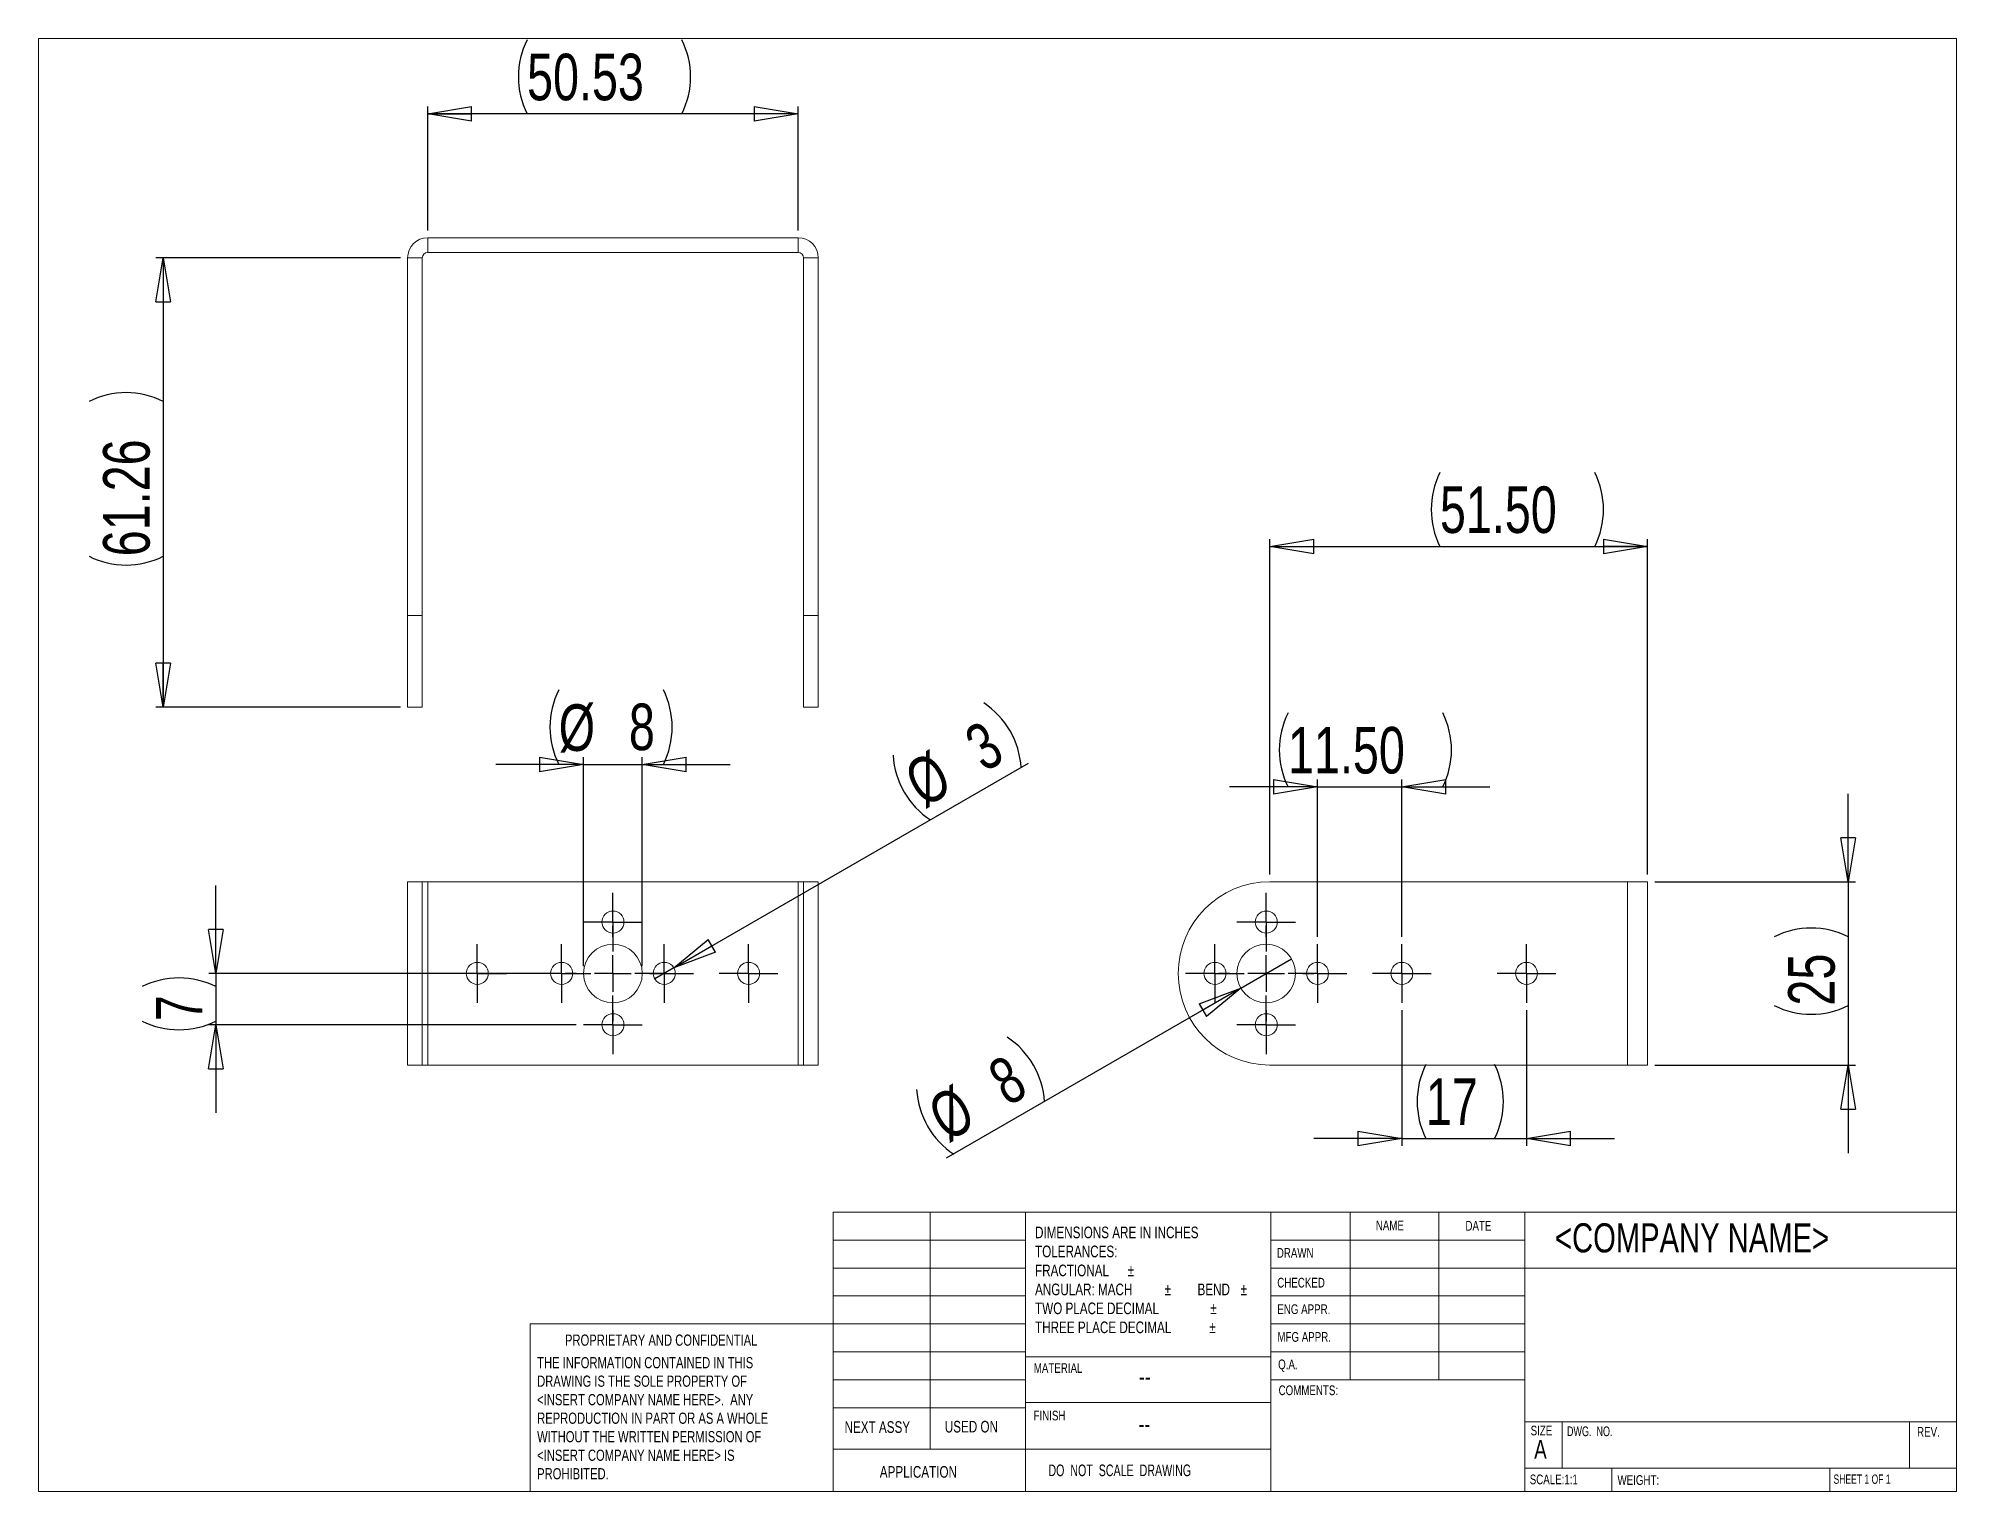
# Model space of a CAD drawing. Header units: millimetres. Extents: x 8 to 270, y 10 to 208.
import ezdxf

# ---------------------------------------------------------------- set-up
doc = ezdxf.new("R2010")
doc.units = ezdxf.units.MM
doc.layers.add('FORMAT', color=7, linetype='Continuous')
doc.styles.add('SLDTEXTSTYLE0', font='TXT', dxfattribs={"width": 0.75})
doc.styles.add('SLDTEXTSTYLE1', font='TXT', dxfattribs={"width": 0.694444})
doc.styles.add('SLDTEXTSTYLE2', font='TXT', dxfattribs={"width": 0.684783})
doc.styles.add('SLDTEXTSTYLE3', font='TXT', dxfattribs={"width": 0.6875})
doc.dimstyles.new('SLDDIMSTYLE0', dxfattribs={"dimtxt": 6.35, "dimasz": 5.9944, "dimexe": 0, "dimexo": 0.0625, "dimgap": 1.5875, "dimtad": 1, "dimrnd": 1e-09, "dimzin": 12, "dimdsep": 46, "dimtxsty": 'SLDTEXTSTYLE0', "dimblk1": 'CLOSED', "dimblk2": 'CLOSED', "dimsah": 1, "dimcen": 0.09, "dimadec": 0, "dimazin": 3, "dimtfac": 1, "dimtmove": 0, "dimatfit": 0, "dimldrblk": 'CLOSED', "dimfxl": 1, "dimfrac": 2, "dimtolj": 1, "dimtzin": 12, "dimarcsym": 0})
doc.dimstyles.new('SLDDIMSTYLE1', dxfattribs={"dimtxt": 6.35, "dimasz": 5.9944, "dimexe": 0, "dimexo": 0.0625, "dimgap": 1.5875, "dimtad": 1, "dimrnd": 1e-09, "dimzin": 12, "dimdsep": 46, "dimtxsty": 'SLDTEXTSTYLE0', "dimblk1": 'NONE', "dimblk2": 'CLOSED', "dimsah": 1, "dimcen": 0, "dimadec": 0, "dimazin": 3, "dimtfac": 1, "dimtmove": 0, "dimatfit": 3, "dimldrblk": 'NONE', "dimfxl": 1, "dimfrac": 2, "dimtolj": 1, "dimtzin": 12, "dimarcsym": 0})
doc.dimstyles.new('SLDDIMSTYLE2', dxfattribs={"dimtxt": 6.35, "dimasz": 5.9944, "dimexe": 0, "dimexo": 0.0625, "dimgap": 1.5875, "dimtad": 1, "dimrnd": 1e-09, "dimzin": 12, "dimdsep": 46, "dimtxsty": 'SLDTEXTSTYLE0', "dimblk1": 'CLOSED', "dimblk2": 'CLOSED', "dimsah": 1, "dimcen": 0.09, "dimadec": 0, "dimazin": 3, "dimtfac": 1, "dimtofl": 0, "dimtmove": 0, "dimatfit": 3, "dimldrblk": 'CLOSED', "dimfxl": 1, "dimfrac": 2, "dimtolj": 1, "dimtzin": 12, "dimarcsym": 0})
doc.dimstyles.new('SLDDIMSTYLE3', dxfattribs={"dimtxt": 6.35, "dimasz": 5.9944, "dimexe": 0, "dimexo": 0.0625, "dimgap": 1.5875, "dimtad": 1, "dimrnd": 1e-09, "dimzin": 4, "dimdsep": 46, "dimtxsty": 'SLDTEXTSTYLE0', "dimblk1": 'CLOSED', "dimblk2": 'CLOSED', "dimsah": 1, "dimcen": 0.09, "dimadec": 0, "dimazin": 1, "dimtfac": 1, "dimtmove": 0, "dimatfit": 0, "dimldrblk": 'CLOSED', "dimfxl": 1, "dimfrac": 2, "dimtolj": 1, "dimtzin": 12, "dimarcsym": 0})
doc.dimstyles.new('SLDDIMSTYLE4', dxfattribs={"dimtxt": 6.35, "dimasz": 5.9944, "dimexe": 0, "dimexo": 0.0625, "dimgap": 1.5875, "dimtad": 1, "dimrnd": 1e-09, "dimzin": 4, "dimdsep": 46, "dimtxsty": 'SLDTEXTSTYLE0', "dimblk1": 'CLOSED', "dimblk2": 'CLOSED', "dimsah": 1, "dimcen": 0.09, "dimadec": 0, "dimazin": 1, "dimtfac": 1, "dimtofl": 0, "dimtmove": 0, "dimatfit": 3, "dimldrblk": 'CLOSED', "dimfxl": 1, "dimfrac": 2, "dimtolj": 1, "dimtzin": 12, "dimarcsym": 0})

# ---------------------------------------------------------------- blocks, each defined once
blk = doc.blocks.new('SW_NOTE_0')
at = {"color": 0, "linetype": 'Continuous', "lineweight": 0, "attachment_point": 1, "style": 'SLDTEXTSTYLE0'}
for s, insert, char_height in [('DIMENSIONS ARE IN INCHES', (0, 2.05), 1.5875), ('TOLERANCES:', (0, -0.54), 1.5875), ('FRACTIONAL', (0, -3.13), 1.587), ('%%p', (12.64, -3.13), 1.587), ('ANGULAR: MACH', (0, -5.72), 1.5875), ('%%p', (17.67, -5.72), 1.587), ('BEND', (22.16, -5.72), 1.587), ('%%p', (28.03, -5.72), 1.587), ('TWO PLACE DECIMAL', (0, -8.3), 1.5875), ('%%p', (23.92, -8.3), 1.587), ('THREE PLACE DECIMAL', (0, -10.89), 1.5875), ('%%p', (23.78, -10.89), 1.587)]:
    blk.add_mtext(s, dxfattribs=dict(at, insert=insert, char_height=char_height))
blk = doc.blocks.new('SW_NOTE_1')
at = {"color": 0, "linetype": 'Continuous', "lineweight": 0, "char_height": 1.524, "attachment_point": 1, "style": 'SLDTEXTSTYLE0'}
for s, insert in [('THE INFORMATION CONTAINED IN THIS', (0, 1.96)), ('DRAWING IS THE SOLE PROPERTY OF', (0, -0.56)), ('<INSERT COMPANY NAME HERE>.  ANY', (0, -3.08)), ('REPRODUCTION IN PART OR AS A WHOLE', (0, -5.61)), ('WITHOUT THE WRITTEN PERMISSION OF', (0, -8.13)), ('<INSERT COMPANY NAME HERE> IS', (0, -10.66)), ('PROHIBITED.', (0, -13.18))]:
    blk.add_mtext(s, dxfattribs=dict(at, insert=insert))
blk = doc.blocks.new('_CLOSED')
at = {"color": 0, "linetype": 'ByBlock', "lineweight": -2}
for p, q in [((-1, 0.166667), (0, 0)), ((-1, 0.166667), (-1, -0.166667)), ((0, 0), (-1, -0.166667)), ((0, 0), (-1, 0))]:
    blk.add_line(p, q, dxfattribs=at)
blk = doc.blocks.new('_D')
at = {"layer": 'FORMAT'}
for p, q in [((82.74, 81.59), (82.74, 110.09)), ((90.74, 81.59), (90.74, 110.09)), ((82.74, 109.1), (70.75, 109.1)), ((82.74, 109.1), (90.74, 109.1)), ((90.74, 109.1), (102.73, 109.1))]:
    blk.add_line(p, q, dxfattribs=at)
for centre, start, end in [((89.53, 114.19), 153.4349, 206.5651), ((83.44, 114.19), 333.4349, 26.5651)]:
    blk.add_arc(centre, 11.38, start, end, dxfattribs=at)
at = {"layer": 'FORMAT', "xscale": 5.9944, "yscale": 5.9944}
blk.add_blockref('_CLOSED', (82.74, 109.1, -29.9), dxfattribs=at)
at = {"layer": 'FORMAT', "xscale": 5.9944, "yscale": 5.9944, "rotation": 180}
blk.add_blockref('_CLOSED', (90.74, 109.1, -29.9), dxfattribs=at)
at = {"layer": 'FORMAT', "char_height": 6.35, "attachment_point": 1, "style": 'SLDTEXTSTYLE0'}
for s, insert in [('%%c', (79.35, 117.29)), ('8', (88.92, 117.39))]:
    blk.add_mtext(s, dxfattribs=dict(at, insert=insert))
blk = doc.blocks.new('_D_1')
at = {"layer": 'FORMAT'}
for q in [(143.43, 109.29), (92.44, 79.85)]:
    blk.add_line((95.04, 81.35), q, dxfattribs=at)
for centre, start, end in [((131.05, 107.98), 3.4349, 56.5651), ((136.32, 111.02), 183.4349, 236.5651)]:
    blk.add_arc(centre, 11.38, start, end, dxfattribs=at)
at = {"layer": 'FORMAT', "xscale": 5.9944, "yscale": 5.9944, "rotation": 210}
blk.add_blockref('_CLOSED', (95.04, 81.35, -29.9), dxfattribs=at)
at = {"layer": 'FORMAT', "char_height": 6.35, "attachment_point": 1, "rotation": 30, "style": 'SLDTEXTSTYLE0'}
for s, insert in [('3', (134.21, 113.48)), ('%%c', (125.96, 108.61))]:
    blk.add_mtext(s, dxfattribs=dict(at, insert=insert))
blk = doc.blocks.new('_NONE')
blk = doc.blocks.new('_D_2')
at = {"layer": 'FORMAT'}
for p, q in [((32.6, 80.6), (32.6, 92.59)), ((79.25, 80.6), (31.61, 80.6)), ((32.6, 80.6), (32.6, 73.6)), ((81.75, 73.6), (31.61, 73.6)), ((32.6, 73.6), (32.6, 61.61))]:
    blk.add_line(p, q, dxfattribs=at)
for centre, start, end in [((27.56, 68.72), 63.4349, 116.5651), ((27.56, 84.19), 243.4349, 296.5651)]:
    blk.add_arc(centre, 11.27, start, end, dxfattribs=at)
at = {"layer": 'FORMAT', "xscale": 5.9944, "yscale": 5.9944}
for p, rotation in [((32.6, 80.6, -29.9), 270), ((32.6, 73.6, -29.9), 90)]:
    blk.add_blockref('_CLOSED', p, dxfattribs=dict(at, rotation=rotation))
at = {"layer": 'FORMAT', "insert": (24.41, 74.1), "char_height": 6.35, "attachment_point": 1, "rotation": 90, "style": 'SLDTEXTSTYLE0'}
blk.add_mtext('7', dxfattribs=at)
blk = doc.blocks.new('SW_CENTERMARKSYMBOL_0')
at = {"layer": 'FORMAT', "color": 0}
for p, q in [((0, 5), (0, 6.5)), ((-5, 0), (-6.5, 0)), ((0, 0), (-2.5, 0)), ((0, 0), (0, 2.5)), ((0, 0), (0, -2.5)), ((0, 0), (2.5, 0)), ((5, 0), (6.5, 0)), ((0, -5), (0, -6.5))]:
    blk.add_line(p, q, dxfattribs=at)
blk = doc.blocks.new('SW_CENTERMARKSYMBOL_1')
at = {"layer": 'FORMAT', "color": 0}
for p, q in [((0, 2.5), (0, 4)), ((-2.5, 0), (-4, 0)), ((0, 0), (-2.5, 0)), ((0, 0), (0, 2.5)), ((0, 0), (0, -2.5)), ((0, 0), (2.5, 0)), ((2.5, 0), (4, 0)), ((0, -2.5), (0, -4))]:
    blk.add_line(p, q, dxfattribs=at)
blk = doc.blocks.new('SW_CENTERMARKSYMBOL_2')
at = {"layer": 'FORMAT', "color": 0}
for p, q in [((0, 2.5), (0, 4)), ((-2.5, 0), (-4, 0)), ((0, 0), (-2.5, 0)), ((0, 0), (0, 2.5)), ((0, 0), (0, -2.5)), ((0, 0), (2.5, 0)), ((2.5, 0), (4, 0)), ((0, -2.5), (0, -4))]:
    blk.add_line(p, q, dxfattribs=at)
blk = doc.blocks.new('SW_CENTERMARKSYMBOL_3')
at = {"layer": 'FORMAT', "color": 0}
for p, q in [((0, 2.5), (0, 4)), ((-2.5, 0), (-4, 0)), ((0, 0), (-2.5, 0)), ((0, 0), (0, 2.5)), ((0, 0), (0, -2.5)), ((0, 0), (2.5, 0)), ((2.5, 0), (4, 0)), ((0, -2.5), (0, -4))]:
    blk.add_line(p, q, dxfattribs=at)
blk = doc.blocks.new('SW_CENTERMARKSYMBOL_4')
at = {"layer": 'FORMAT', "color": 0}
for p, q in [((0, 2.5), (0, 4)), ((-2.5, 0), (-4, 0)), ((0, 0), (-2.5, 0)), ((0, 0), (0, 2.5)), ((0, 0), (0, -2.5)), ((0, 0), (2.5, 0)), ((2.5, 0), (4, 0)), ((0, -2.5), (0, -4))]:
    blk.add_line(p, q, dxfattribs=at)
blk = doc.blocks.new('SW_CENTERMARKSYMBOL_5')
at = {"layer": 'FORMAT', "color": 0}
for p, q in [((0, 2.5), (0, 4)), ((-2.5, 0), (-4, 0)), ((0, 0), (-2.5, 0)), ((0, 0), (0, 2.5)), ((0, 0), (0, -2.5)), ((0, 0), (2.5, 0)), ((2.5, 0), (4, 0)), ((0, -2.5), (0, -4))]:
    blk.add_line(p, q, dxfattribs=at)
blk = doc.blocks.new('SW_CENTERMARKSYMBOL_6')
at = {"layer": 'FORMAT', "color": 0}
for p, q in [((0, 2.5), (0, 4)), ((-2.5, 0), (-4, 0)), ((0, 0), (-2.5, 0)), ((0, 0), (0, 2.5)), ((0, 0), (0, -2.5)), ((0, 0), (2.5, 0)), ((2.5, 0), (4, 0)), ((0, -2.5), (0, -4))]:
    blk.add_line(p, q, dxfattribs=at)
blk = doc.blocks.new('_D_3')
at = {"layer": 'FORMAT'}
for p, q in [((61.48, 181.89), (61.48, 198.79)), ((112.01, 197.8), (61.48, 197.8)), ((112.01, 181.89), (112.01, 198.79))]:
    blk.add_line(p, q, dxfattribs=at)
for centre, start, end in [((85.11, 202.84), 153.4349, 206.5651), ((86.06, 202.84), 333.4349, 26.5651)]:
    blk.add_arc(centre, 11.27, start, end, dxfattribs=at)
at = {"layer": 'FORMAT', "xscale": 5.9944, "yscale": 5.9944, "rotation": 180}
blk.add_blockref('_CLOSED', (61.48, 197.8, 12.6), dxfattribs=at)
at = {"layer": 'FORMAT', "xscale": 5.9944, "yscale": 5.9944}
blk.add_blockref('_CLOSED', (112.01, 197.8, 12.6), dxfattribs=at)
at = {"layer": 'FORMAT', "insert": (75.03, 205.99), "char_height": 6.35, "attachment_point": 1, "style": 'SLDTEXTSTYLE0'}
blk.add_mtext('50.53', dxfattribs=at)
blk = doc.blocks.new('_D_4')
at = {"layer": 'FORMAT'}
for p, q in [((57.75, 178.16), (24.4, 178.16)), ((25.39, 178.16), (25.39, 116.9)), ((57.75, 116.9), (24.4, 116.9))]:
    blk.add_line(p, q, dxfattribs=at)
for centre, start, end in [((20.35, 148.51), 63.4349, 116.5651), ((20.35, 147.55), 243.4349, 296.5651)]:
    blk.add_arc(centre, 11.27, start, end, dxfattribs=at)
at = {"layer": 'FORMAT', "xscale": 5.9944, "yscale": 5.9944}
for p, rotation in [((25.39, 178.16, 12.6), 90), ((25.39, 116.9, 12.6), 270)]:
    blk.add_blockref('_CLOSED', p, dxfattribs=dict(at, rotation=rotation))
at = {"layer": 'FORMAT', "insert": (17.21, 137.47), "char_height": 6.35, "attachment_point": 1, "rotation": 90, "style": 'SLDTEXTSTYLE0'}
blk.add_mtext('61.26', dxfattribs=at)
blk = doc.blocks.new('_D_5')
at = {"layer": 'FORMAT'}
for p, q in [((255.21, 93.1), (255.21, 105.09)), ((228.83, 93.1), (256.2, 93.1)), ((255.21, 93.1), (255.21, 68.1)), ((228.83, 68.1), (256.2, 68.1)), ((255.21, 68.1), (255.21, 56.11))]:
    blk.add_line(p, q, dxfattribs=at)
for centre, start, end in [((250.17, 75.52), 63.4349, 116.5651), ((250.17, 86.3), 243.4349, 296.5651)]:
    blk.add_arc(centre, 11.27, start, end, dxfattribs=at)
at = {"layer": 'FORMAT', "xscale": 5.9944, "yscale": 5.9944}
for p, rotation in [((255.21, 93.1, -26.9), 270), ((255.21, 68.1, -26.9), 90)]:
    blk.add_blockref('_CLOSED', p, dxfattribs=dict(at, rotation=rotation))
at = {"layer": 'FORMAT', "insert": (247.02, 76.22), "char_height": 6.35, "attachment_point": 1, "rotation": 90, "style": 'SLDTEXTSTYLE0'}
blk.add_mtext('25', dxfattribs=at)
blk = doc.blocks.new('_D_6')
at = {"layer": 'FORMAT'}
for p, q in [((194.34, 75.61), (194.34, 57.11)), ((211.34, 75.61), (211.34, 57.11)), ((194.34, 58.1), (182.35, 58.1)), ((194.34, 58.1), (211.34, 58.1)), ((211.34, 58.1), (223.33, 58.1))]:
    blk.add_line(p, q, dxfattribs=at)
for centre, start, end in [((207.69, 63.14), 153.4349, 206.5651), ((196.91, 63.14), 333.4349, 26.5651)]:
    blk.add_arc(centre, 11.27, start, end, dxfattribs=at)
at = {"layer": 'FORMAT', "xscale": 5.9944, "yscale": 5.9944}
blk.add_blockref('_CLOSED', (194.34, 58.1, -26.9), dxfattribs=at)
at = {"layer": 'FORMAT', "xscale": 5.9944, "yscale": 5.9944, "rotation": 180}
blk.add_blockref('_CLOSED', (211.34, 58.1, -26.9), dxfattribs=at)
at = {"layer": 'FORMAT', "insert": (197.61, 66.29), "char_height": 6.35, "attachment_point": 1, "style": 'SLDTEXTSTYLE0'}
blk.add_mtext('17', dxfattribs=at)
blk = doc.blocks.new('_D_7')
at = {"layer": 'FORMAT'}
for p, q in [((182.84, 106.03), (170.85, 106.03)), ((182.84, 85.59), (182.84, 107.02)), ((182.84, 106.03), (194.34, 106.03)), ((194.34, 85.59), (194.34, 107.02)), ((194.34, 106.03), (206.33, 106.03))]:
    blk.add_line(p, q, dxfattribs=at)
for centre, start, end in [((188.89, 111.07), 153.4349, 206.5651), ((189.84, 111.07), 333.4349, 26.5651)]:
    blk.add_arc(centre, 11.27, start, end, dxfattribs=at)
at = {"layer": 'FORMAT', "xscale": 5.9944, "yscale": 5.9944}
blk.add_blockref('_CLOSED', (182.84, 106.03, -26.9), dxfattribs=at)
at = {"layer": 'FORMAT', "xscale": 5.9944, "yscale": 5.9944, "rotation": 180}
blk.add_blockref('_CLOSED', (194.34, 106.03, -26.9), dxfattribs=at)
at = {"layer": 'FORMAT', "insert": (178.81, 114.21), "char_height": 6.35, "attachment_point": 1, "style": 'SLDTEXTSTYLE0'}
blk.add_mtext('11.50', dxfattribs=at)
blk = doc.blocks.new('_D_8')
at = {"layer": 'FORMAT'}
for q in [(179.3, 82.6), (132.19, 55.4)]:
    blk.add_line((172.38, 78.6), q, dxfattribs=at)
for centre, start, end in [((134.25, 62.41), 3.4349, 56.5651), ((139.52, 65.45), 183.4349, 236.5651)]:
    blk.add_arc(centre, 11.38, start, end, dxfattribs=at)
at = {"layer": 'FORMAT', "xscale": 5.9944, "yscale": 5.9944, "rotation": 30}
blk.add_blockref('_CLOSED', (172.38, 78.6, -26.9), dxfattribs=at)
at = {"layer": 'FORMAT', "char_height": 6.35, "attachment_point": 1, "rotation": 30, "style": 'SLDTEXTSTYLE0'}
for s, insert in [('8', (137.4, 67.92)), ('%%c', (129.16, 63.04))]:
    blk.add_mtext(s, dxfattribs=dict(at, insert=insert))
blk = doc.blocks.new('_D_9')
at = {"layer": 'FORMAT'}
for p, q in [((176.34, 94.09), (176.34, 139.8)), ((176.34, 138.81), (227.84, 138.81)), ((227.84, 94.09), (227.84, 139.8))]:
    blk.add_line(p, q, dxfattribs=at)
for centre, start, end in [((209.61, 143.85), 153.4349, 206.5651), ((210.57, 143.85), 333.4349, 26.5651)]:
    blk.add_arc(centre, 11.27, start, end, dxfattribs=at)
at = {"layer": 'FORMAT', "xscale": 5.9944, "yscale": 5.9944, "rotation": 180}
blk.add_blockref('_CLOSED', (176.34, 138.81, -26.9), dxfattribs=at)
at = {"layer": 'FORMAT', "xscale": 5.9944, "yscale": 5.9944}
blk.add_blockref('_CLOSED', (227.84, 138.81, -26.9), dxfattribs=at)
at = {"layer": 'FORMAT', "insert": (199.53, 147), "char_height": 6.35, "attachment_point": 1, "style": 'SLDTEXTSTYLE0'}
blk.add_mtext('51.50', dxfattribs=at)
blk = doc.blocks.new('SW_CENTERMARKSYMBOL_7')
at = {"layer": 'FORMAT', "color": 0}
for p, q in [((0, 5), (0, 6.5)), ((-5, 0), (-6.5, 0)), ((0, 0), (-2.5, 0)), ((0, 0), (0, 2.5)), ((0, 0), (0, -2.5)), ((0, 0), (2.5, 0)), ((5, 0), (6.5, 0)), ((0, -5), (0, -6.5))]:
    blk.add_line(p, q, dxfattribs=at)
blk = doc.blocks.new('SW_CENTERMARKSYMBOL_8')
at = {"layer": 'FORMAT', "color": 0}
for p, q in [((0, 2.5), (0, 4)), ((-2.5, 0), (-4, 0)), ((0, 0), (-2.5, 0)), ((0, 0), (0, 2.5)), ((0, 0), (0, -2.5)), ((0, 0), (2.5, 0)), ((2.5, 0), (4, 0)), ((0, -2.5), (0, -4))]:
    blk.add_line(p, q, dxfattribs=at)
blk = doc.blocks.new('SW_CENTERMARKSYMBOL_9')
at = {"layer": 'FORMAT', "color": 0}
for p, q in [((0, 2.5), (0, 4)), ((-2.5, 0), (-4, 0)), ((0, 0), (-2.5, 0)), ((0, 0), (0, 2.5)), ((0, 0), (0, -2.5)), ((0, 0), (2.5, 0)), ((2.5, 0), (4, 0)), ((0, -2.5), (0, -4))]:
    blk.add_line(p, q, dxfattribs=at)
blk = doc.blocks.new('SW_CENTERMARKSYMBOL_10')
at = {"layer": 'FORMAT', "color": 0}
for p, q in [((0, 2.5), (0, 4)), ((-2.5, 0), (-4, 0)), ((0, 0), (-2.5, 0)), ((0, 0), (0, 2.5)), ((0, 0), (0, -2.5)), ((0, 0), (2.5, 0)), ((2.5, 0), (4, 0)), ((0, -2.5), (0, -4))]:
    blk.add_line(p, q, dxfattribs=at)
blk = doc.blocks.new('SW_CENTERMARKSYMBOL_11')
at = {"layer": 'FORMAT', "color": 0}
for p, q in [((0, 2.5), (0, 4)), ((-2.5, 0), (-4, 0)), ((0, 0), (-2.5, 0)), ((0, 0), (0, 2.5)), ((0, 0), (0, -2.5)), ((0, 0), (2.5, 0)), ((2.5, 0), (4, 0)), ((0, -2.5), (0, -4))]:
    blk.add_line(p, q, dxfattribs=at)
blk = doc.blocks.new('SW_CENTERMARKSYMBOL_12')
at = {"layer": 'FORMAT', "color": 0}
for p, q in [((0, 2.5), (0, 4)), ((-2.5, 0), (-4, 0)), ((0, 0), (-2.5, 0)), ((0, 0), (0, 2.5)), ((0, 0), (0, -2.5)), ((0, 0), (2.5, 0)), ((2.5, 0), (4, 0)), ((0, -2.5), (0, -4))]:
    blk.add_line(p, q, dxfattribs=at)
blk = doc.blocks.new('SW_CENTERMARKSYMBOL_13')
at = {"layer": 'FORMAT', "color": 0}
for p, q in [((0, 2.5), (0, 4)), ((-2.5, 0), (-4, 0)), ((0, 0), (-2.5, 0)), ((0, 0), (0, 2.5)), ((0, 0), (0, -2.5)), ((0, 0), (2.5, 0)), ((2.5, 0), (4, 0)), ((0, -2.5), (0, -4))]:
    blk.add_line(p, q, dxfattribs=at)

msp = doc.modelspace()

# ---------------------------------------------------------------- linework, layer by layer
at = {"color": 8, "linetype": 'Continuous', "lineweight": 0}
for p, q in [((8.38, 208.079), (270, 208.079)), ((8.38, 208.079), (8.38, 9.959)), ((270, 9.959), (270, 208.079)), ((116.775, 9.959), (116.775, 48.059)), ((116.775, 48.059), (143, 48.059)), ((130.027, 48.059), (130.027, 15.736)), ((143, 9.959), (143, 48.059)), ((143, 48.059), (270, 48.059)), ((176.452, 48.059), (176.452, 9.959)), ((187.285, 48.059), (187.285, 25.199)), ((199.377, 48.059), (199.377, 25.199)), ((211.114, 48.059), (211.114, 9.959)), ((116.775, 44.249), (143, 44.249)), ((176.452, 44.249), (211.114, 44.249)), ((116.775, 40.439), (143, 40.439)), ((176.452, 40.439), (270, 40.439)), ((116.775, 36.629), (143, 36.629)), ((176.452, 36.629), (211.114, 36.629)), ((116.775, 32.819), (75.44, 32.819)), ((75.44, 32.819), (75.44, 9.959)), ((116.775, 32.819), (143, 32.819)), ((176.452, 32.819), (211.114, 32.819)), ((116.775, 29.009), (143, 29.009)), ((176.452, 29.009), (211.114, 29.009)), ((176.452, 28.314), (143, 28.314)), ((116.775, 25.199), (143, 25.199)), ((176.452, 25.199), (211.114, 25.199)), ((116.775, 21.389), (143, 21.389)), ((143, 22.086), (176.452, 22.086)), ((211.114, 19.484), (270, 19.484)), ((216.212, 19.484), (216.212, 13.134)), ((263.57, 19.484), (263.57, 13.134)), ((143, 15.736), (116.775, 15.736)), ((143, 15.736), (176.452, 15.736)), ((211.114, 13.134), (270, 13.134)), ((222.99, 13.134), (222.99, 9.959)), ((252.694, 13.134), (252.694, 9.959)), ((270, 9.959), (8.38, 9.959))]:
    msp.add_line(p, q, dxfattribs=at)
at = {"color": 7, "linetype": 'Continuous', "lineweight": 15}
for p, q in [((61.48, 178.897), (61.48, 180.897)), ((112.007, 180.897), (61.48, 180.897)), ((112.007, 178.897), (112.007, 180.897)), ((60.744, 178.161), (58.744, 178.161)), ((58.744, 178.161), (58.744, 129.397)), ((60.744, 178.161), (60.744, 129.397)), ((112.007, 178.897), (61.48, 178.897)), ((112.744, 178.161), (114.744, 178.161)), ((112.744, 129.397), (112.744, 178.161)), ((114.744, 129.397), (114.744, 178.161)), ((58.744, 129.397), (60.744, 129.397)), ((58.744, 129.397), (58.744, 116.897)), ((60.744, 129.397), (60.744, 116.897)), ((112.744, 129.397), (114.744, 129.397)), ((112.744, 129.397), (112.744, 116.897)), ((114.744, 129.397), (114.744, 116.897)), ((58.744, 116.897), (60.744, 116.897)), ((112.744, 116.897), (114.744, 116.897)), ((58.744, 93.104), (60.744, 93.104)), ((58.744, 93.104), (58.744, 68.104)), ((60.744, 93.104), (60.744, 68.104)), ((61.48, 93.104), (60.744, 93.104)), ((61.48, 68.104), (61.48, 93.104)), ((112.007, 93.104), (61.48, 93.104)), ((112.007, 93.104), (112.007, 68.104)), ((112.744, 93.104), (112.007, 93.104)), ((112.744, 93.104), (114.744, 93.104)), ((112.744, 93.104), (112.744, 68.104)), ((114.744, 93.104), (114.744, 68.104)), ((176.34, 93.104), (225.103, 93.104)), ((225.103, 93.104), (225.103, 68.104)), ((225.103, 93.104), (227.84, 93.104)), ((227.84, 93.104), (227.84, 68.104)), ((58.744, 68.104), (60.744, 68.104)), ((60.744, 68.104), (61.48, 68.104)), ((61.48, 68.104), (112.007, 68.104)), ((112.007, 68.104), (112.744, 68.104)), ((112.744, 68.104), (114.744, 68.104)), ((225.103, 68.104), (176.34, 68.104)), ((227.84, 68.104), (225.103, 68.104))]:
    msp.add_line(p, q, dxfattribs=at)
for centre, radius in [((86.744, 87.604), 1.5), ((175.84, 87.604), 1.5), ((86.744, 80.604), 4), ((175.84, 80.604), 4), ((68.244, 80.604), 1.5), ((79.744, 80.604), 1.5), ((93.744, 80.604), 1.5), ((105.244, 80.604), 1.5), ((168.84, 80.604), 1.5), ((182.84, 80.604), 1.5), ((194.34, 80.604), 1.5), ((211.34, 80.604), 1.5), ((86.744, 73.604), 1.5), ((175.84, 73.604), 1.5)]:
    msp.add_circle(centre, radius, dxfattribs=at)
for centre, radius, start, end in [((61.48, 178.161), 2.737, 90, 180), ((112.007, 178.161), 2.737, 0, 90), ((61.48, 178.161), 0.737, 90, 180), ((112.007, 178.161), 0.737, 0, 90), ((176.34, 80.604), 12.5, 90, 270)]:
    msp.add_arc(centre, radius, start, end, dxfattribs=at)

# ---------------------------------------------------------------- block references
at = {"color": 8, "linetype": 'Continuous', "lineweight": 0}
for name, p in [('SW_NOTE_0', (144.312, 44.039)), ('SW_NOTE_1', (76.405, 26.339))]:
    msp.add_blockref(name, p, dxfattribs=at)
at = {"layer": 'FORMAT'}
for name, p in [('SW_CENTERMARKSYMBOL_1', (86.744, 87.604)), ('SW_CENTERMARKSYMBOL_9', (175.84, 87.604)), ('SW_CENTERMARKSYMBOL_0', (86.744, 80.604)), ('SW_CENTERMARKSYMBOL_7', (175.84, 80.604)), ('SW_CENTERMARKSYMBOL_6', (68.244, 80.604)), ('SW_CENTERMARKSYMBOL_4', (79.744, 80.604)), ('SW_CENTERMARKSYMBOL_3', (93.744, 80.604)), ('SW_CENTERMARKSYMBOL_5', (105.244, 80.604)), ('SW_CENTERMARKSYMBOL_8', (168.84, 80.604)), ('SW_CENTERMARKSYMBOL_10', (182.84, 80.604)), ('SW_CENTERMARKSYMBOL_12', (194.34, 80.604)), ('SW_CENTERMARKSYMBOL_13', (211.34, 80.604)), ('SW_CENTERMARKSYMBOL_2', (86.744, 73.604)), ('SW_CENTERMARKSYMBOL_11', (175.84, 73.604))]:
    msp.add_blockref(name, p, dxfattribs=at)

# ---------------------------------------------------------------- texts
at = {"color": 8, "linetype": 'Continuous', "lineweight": 0, "attachment_point": 1}
for s, insert, char_height, style in [('NAME', (190.783, 46.911), 1.3229, 'SLDTEXTSTYLE0'), ('DATE', (203.011, 46.86), 1.3229, 'SLDTEXTSTYLE0'), ('<COMPANY NAME>', (215.225, 46.539), 3.96875, 'SLDTEXTSTYLE0'), ('DRAWN', (177.284, 43.166), 1.3229, 'SLDTEXTSTYLE0'), ('CHECKED', (177.345, 39.108), 1.3229, 'SLDTEXTSTYLE0'), ('ENG APPR.', (177.358, 35.491), 1.3229, 'SLDTEXTSTYLE0'), ('PROPRIETARY AND CONFIDENTIAL', (80.202, 31.372), 1.524, 'SLDTEXTSTYLE0'), ('MFG APPR.', (177.37, 31.709), 1.3229, 'SLDTEXTSTYLE0'), ('MATERIAL', (144.138, 27.469), 1.3229, 'SLDTEXTSTYLE0'), ('Q.A.', (177.468, 27.966), 1.3229, 'SLDTEXTSTYLE0'), ('--', (158.494, 26.814), 2.3813, 'SLDTEXTSTYLE0'), ('COMMENTS:', (177.53, 24.437), 1.3229, 'SLDTEXTSTYLE0'), ('FINISH', (144.108, 20.99), 1.3229, 'SLDTEXTSTYLE0'), ('NEXT ASSY', (118.333, 19.554), 1.5875, 'SLDTEXTSTYLE0'), ('USED ON', (132.002, 19.608), 1.5875, 'SLDTEXTSTYLE0'), ('--', (158.43, 20.377), 2.3813, 'SLDTEXTSTYLE0'), ('SIZE', (211.902, 18.948), 1.3229, 'SLDTEXTSTYLE0'), ('DWG.  NO.', (216.854, 18.844), 1.3229, 'SLDTEXTSTYLE1'), ('REV.', (264.605, 18.765), 1.3229, 'SLDTEXTSTYLE0'), ('A', (212.391, 16.996), 2.54, 'SLDTEXTSTYLE0'), ('APPLICATION', (123.137, 13.442), 1.5875, 'SLDTEXTSTYLE0'), ('DO  NOT  SCALE  DRAWING', (146.134, 13.653), 1.5875, 'SLDTEXTSTYLE2'), ('SCALE:1:1', (211.779, 12.288), 1.3229, 'SLDTEXTSTYLE0'), ('WEIGHT:', (223.748, 12.198), 1.3229, 'SLDTEXTSTYLE0'), ('SHEET 1 OF 1', (253.207, 12.293), 1.27, 'SLDTEXTSTYLE3')]:
    msp.add_mtext(s, dxfattribs=dict(at, insert=insert, char_height=char_height, style=style))

# ---------------------------------------------------------------- dimensions: what is measured, and where the dimension line sits
at = {"layer": 'FORMAT'}
for base, p1, p2, text, dimstyle, picture, middle in [((61.48, 197.802), (112.007, 180.897), (61.48, 180.897), '(<>)', 'SLDDIMSTYLE2', '_D_3', (85.586, 197.802)), ((227.84, 138.814), (176.34, 93.104), (227.84, 93.104), '(<>)', 'SLDDIMSTYLE4', '_D_9', (210.089, 138.814)), ((90.744, 109.104), (82.744, 80.604), (90.744, 80.604), '(%%c<>)', 'SLDDIMSTYLE0', '_D', (86.483, 109.104)), ((194.34, 106.026), (182.84, 84.604), (194.34, 84.604), '(<>)', 'SLDDIMSTYLE3', '_D_7', (189.364, 106.026)), ((211.34, 58.104), (194.34, 76.604), (211.34, 76.604), '(<>)', 'SLDDIMSTYLE0', '_D_6', (202.303, 58.104))]:
    dim = msp.add_linear_dim(base=base, p1=p1, p2=p2, text=text, dimstyle=dimstyle, dxfattribs=at)
    dim.commit()
    dim.dimension.update_dxf_attribs({"geometry": picture, "text_midpoint": middle, "dimtype": 160})
for base, p1, p2, dimstyle, picture, middle in [((25.395, 116.897), (58.744, 178.161), (58.744, 116.897), 'SLDDIMSTYLE2', '_D_4', (25.395, 148.029)), ((255.21, 68.104), (227.84, 93.104), (227.84, 68.104), 'SLDDIMSTYLE0', '_D_5', (255.21, 80.911)), ((32.598, 73.604), (80.244, 80.604), (82.744, 73.604), 'SLDDIMSTYLE0', '_D_2', (32.598, 76.451))]:
    dim = msp.add_linear_dim(base=base, p1=p1, p2=p2, angle=90, text='(<>)', dimstyle=dimstyle, dxfattribs=at)
    dim.commit()
    dim.dimension.update_dxf_attribs({"geometry": picture, "text_midpoint": middle, "dimtype": 160})
for p1, p2, picture, middle in [((92.444, 79.854), (95.043, 81.354), '_D_1', (136.498, 105.288)), ((179.304, 82.604), (172.376, 78.604), '_D_8', (139.073, 59.376))]:
    dim = msp.add_diameter_dim_2p(p1=p1, p2=p2, text='(<>)', dimstyle='SLDDIMSTYLE1', dxfattribs=at)
    dim.commit()
    dim.dimension.update_dxf_attribs({"geometry": picture, "text_midpoint": middle, "dimtype": 163})

doc.saveas('drawing.dxf')
